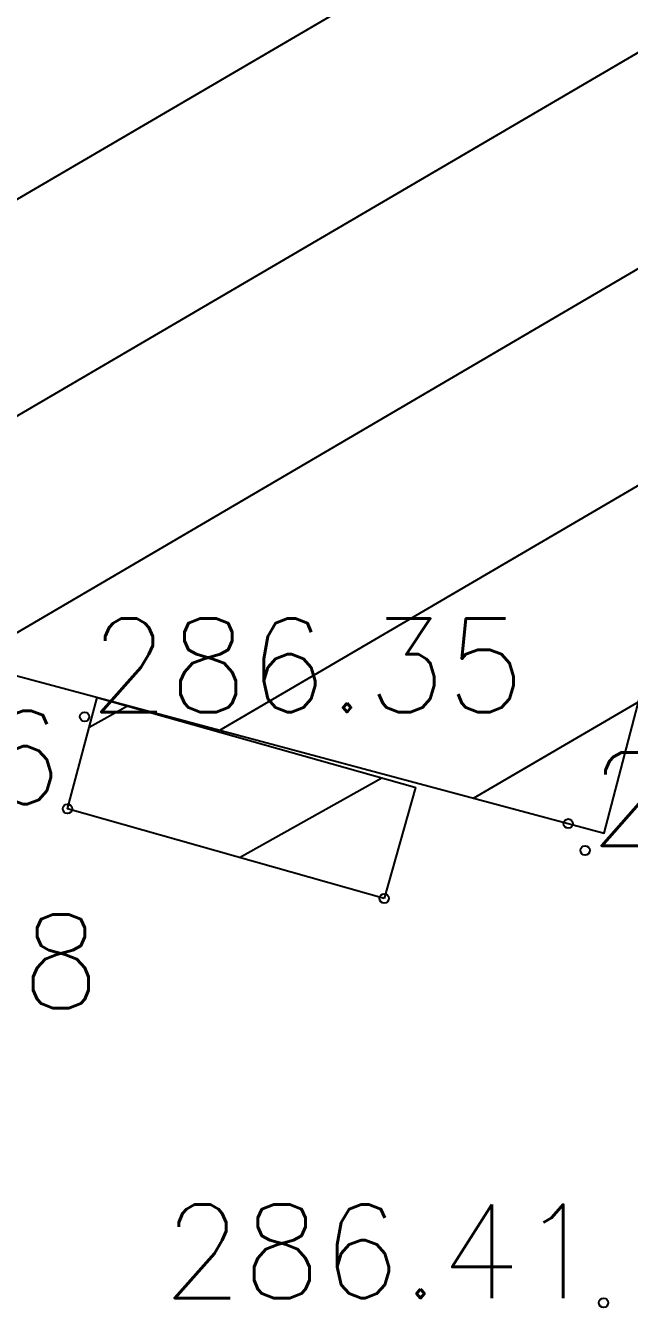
# Model space of a CAD drawing. Extents: x 524954 to 526204, y 9523489 to 9524010.
# Drawn here: x 525925.24 to 525931.7, y 9523714.73 to 9523728.45 of the extents above; entities that cross this region are included whole.
import ezdxf
from ezdxf.enums import TextEntityAlignment as Align

# ---------------------------------------------------------------- set-up
doc = ezdxf.new("R2010")
doc.units = 0
doc.header["$PDMODE"] = 33
doc.header["$PDSIZE"] = 0.1
for name, color, linetype in [('Bati', 6, 'Continuous'), ('Bati_H', 1, 'Continuous'), ('TopoAlt', 3, 'Continuous'), ('TOPOJIS', 7, 'Continuous')]:
    doc.layers.add(name, color=color, linetype=linetype)
doc.styles.add('Simplex 1.0', font='Simplex.shx', dxfattribs={"width": 0.99, "height": 1})

# ---------------------------------------------------------------- blocks, each defined once
blk = doc.blocks.new('TCPOINT M')
at = {"color": 0}
blk.add_point((0, 0), dxfattribs=at)
at = {"layer": 'TopoAlt', "style": 'Simplex 1.0', "width": 0.99}
blk.add_attdef('ALT', (0.15, 0.15), '', height=1, dxfattribs=at)

msp = doc.modelspace()

# ---------------------------------------------------------------- hatches: boundary and pattern name
at = {"layer": 'Bati_H'}
h = msp.add_hatch(dxfattribs=at)
h.set_pattern_fill('_U', color=256, scale=2, angle=210.3441, style=0, pattern_type=0)
h.set_pattern_definition([(210.344134748, (0, 0), (1.01038508956, -1.7260133171), [])])
h.paths.add_polyline_path([(525935.33, 9523734.728), (525907.673, 9523741.961), (525906.007, 9523742.396), (525905.528, 9523740.754), (525901.447, 9523741.794), (525898.469, 9523730.541), (525902.597, 9523729.664), (525902.123, 9523727.661), (525931.044, 9523719.911), (525931.429, 9523719.811)])
h = msp.add_hatch(dxfattribs=at)
h.set_pattern_fill('_U', color=256, scale=2, angle=209.1917, style=0, pattern_type=0)
h.set_pattern_definition([(209.191741695, (0, 0), (0.97546767158, -1.74598477133), [])])
h.paths.add_polyline_path([(525929.075, 9523719.111), (525925.685, 9523720.07), (525926.004, 9523721.262), (525929.401, 9523720.3), (525929.411, 9523720.297)])

# ---------------------------------------------------------------- linework, layer by layer
at = {"layer": 'Bati', "flags": 128}
for points in [[(525935.33, 9523734.728), (525907.673, 9523741.961), (525906.007, 9523742.396), (525905.528, 9523740.754), (525901.447, 9523741.794), (525898.469, 9523730.541), (525902.597, 9523729.664), (525902.123, 9523727.661), (525931.044, 9523719.911), (525931.429, 9523719.811)], [(525929.075, 9523719.111), (525925.685, 9523720.07), (525926.004, 9523721.262), (525929.401, 9523720.3), (525929.411, 9523720.297)]]:
    msp.add_lwpolyline(points, close=True, dxfattribs=at)

# ---------------------------------------------------------------- block references
at = {"layer": 'TOPOJIS'}
ref = msp.add_blockref('TCPOINT M', (525925.869, 9523721.055, 286.35), dxfattribs=at)
ref.add_attrib('ALT', '286.35', (525925.919, 9523721.105, 286.35), dxfattribs={"layer": 'TopoAlt', "height": 1, "style": 'Simplex 1.0', "width": 0.99})
ref = msp.add_blockref('TCPOINT M', (525925.685, 9523720.07, 286.26), dxfattribs=at)
ref.add_attrib('ALT', '286.26', dxfattribs={"layer": 'TopoAlt', "height": 1, "style": 'Simplex 1.0', "width": 0.99}).set_placement((525925.635, 9523720.12, 286.26), align=Align.RIGHT)
ref = msp.add_blockref('TCPOINT M', (525931.225, 9523719.624, 286.34), dxfattribs=at)
ref.add_attrib('ALT', '286.34', (525931.275, 9523719.674, 286.34), dxfattribs={"layer": 'TopoAlt', "height": 1, "style": 'Simplex 1.0', "width": 0.99})
for p in [(525931.044, 9523719.911, 286.34), (525929.075, 9523719.111, 286.29)]:
    msp.add_blockref('TCPOINT M', p, dxfattribs=at)
ref = msp.add_blockref('TCPOINT M', (525921.322, 9523717.888, 286.28), dxfattribs=at)
ref.add_attrib('ALT', '286.28', (525921.372, 9523717.938, 286.28), dxfattribs={"layer": 'TopoAlt', "height": 1, "style": 'Simplex 1.0', "width": 0.99})
ref = msp.add_blockref('TCPOINT M', (525931.423, 9523714.784, 286.41), dxfattribs=at)
ref.add_attrib('ALT', '286.41', dxfattribs={"layer": 'TopoAlt', "height": 1, "style": 'Simplex 1.0', "width": 0.99}).set_placement((525931.373, 9523714.834, 286.41), align=Align.RIGHT)

doc.saveas('drawing.dxf')
